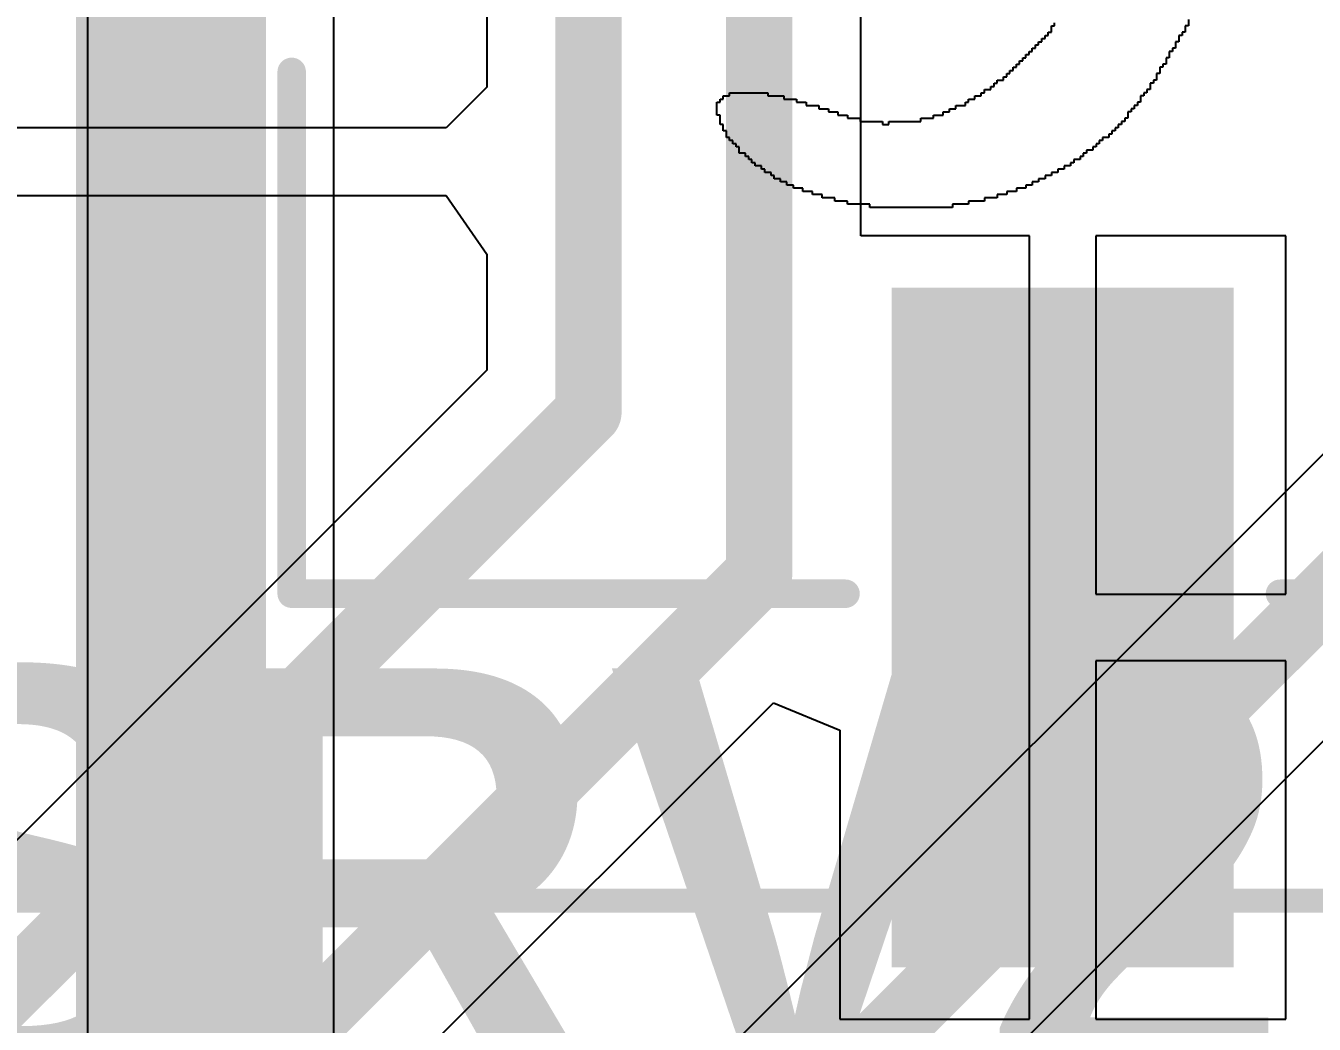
# Model space of a CAD drawing. Header units: inches. Extents: x 0 to 106, y 0 to 106.
# Drawn here: x 92.53 to 99.33, y 35.02 to 40.29 of the extents above; entities that cross this region are included whole.
import ezdxf

# ---------------------------------------------------------------- set-up
doc = ezdxf.new("R2010")
doc.units = ezdxf.units.IN
for name, color, linetype in [('Board Shape', 56, 'Continuous'), ('Bottom Layer', 5, 'Continuous'), ('Bottom Overlay', 54, 'Continuous'), ('Layer 2', 76, 'Continuous'), ('Mechanical 13', 56, 'Continuous'), ('Top Layer', 1, 'Continuous'), ('Top Overlay', 2, 'Continuous'), ('Top Paste', 8, 'Continuous'), ('Top Solder', 216, 'Continuous')]:
    doc.layers.add(name, color=color, linetype=linetype)
doc.styles.add('Century Gothic_Bold', font='', dxfattribs={"height": 0.2})
doc.styles.get('Century Gothic_Bold').set_extended_font_data('Century Gothic', bold=True)

# ---------------------------------------------------------------- blocks, each defined once
blk = doc.blocks.new('MOLEX_430450418_258')
at = {"layer": 'Top Layer'}
blk.add_hatch(color=1, dxfattribs=at).paths.add_polyline_path([(3.6701, 0.8251), (7.1001, 0.8251), (7.1001, -0.8249), (3.6701, -0.8249)])
at = {"layer": 'Top Paste'}
blk.add_hatch(color=8, dxfattribs=at).paths.add_polyline_path([(3.6701, 0.8251), (7.1001, 0.8251), (7.1001, -0.8249), (3.6701, -0.8249)])
at = {"layer": 'Top Solder'}
blk.add_hatch(color=216, dxfattribs=at).paths.add_polyline_path([(3.5939, 0.9013), (7.1763, 0.9013), (7.1763, -0.9011), (3.5939, -0.9011)])
at = {"layer": 'Mechanical 13'}
blk.add_lwpolyline([(6.8251, -5.5999, 0.127, 0.127, 0), (6.8251, 5.6001, 0.127, 0.127, 0)], format="xyseb", dxfattribs=at)
at = {"layer": 'Top Overlay'}
for points in [[(5.207, 1.1451, 0.15, 0.15, 0), (5.207, 3.683, 0.15, 0.15, 0)], [(5.207, -4.064, 0.15, 0.15, 0), (5.207, -1.1449, 0.15, 0.15, 0)], [(5.207, -4.064, 0.15, 0.15, 0), (2.4551, -4.064, 0.15, 0.15, 0)]]:
    blk.add_lwpolyline(points, format="xyseb", dxfattribs=at)
for points in [[(5.1695, 1.1451, 0.075, 0.075, 1), (5.2445, 1.1451, 0.075, 0.075, 1)], [(5.1695, -1.1449, 0.075, 0.075, 1), (5.2445, -1.1449, 0.075, 0.075, 1)], [(2.4176, -4.064, 0.075, 0.075, 1), (2.4926, -4.064, 0.075, 0.075, 1)], [(5.1695, -4.064, 0.075, 0.075, 1), (5.2445, -4.064, 0.075, 0.075, 1)], [(5.1695, -4.064, 0.075, 0.075, 1), (5.2445, -4.064, 0.075, 0.075, 1)]]:
    blk.add_lwpolyline(points, format="xyseb", close=True, dxfattribs=at)

msp = doc.modelspace()

# ---------------------------------------------------------------- linework, layer by layer
at = {"layer": 'Board Shape'}
msp.add_lwpolyline([(68.1255, 103.7959, 0.2, 0.2, -0.680616), (76.6144, 5.5515, 0.2, 0.2, 0)], format="xyseb", dxfattribs=at)
at = {"layer": 'Bottom Layer'}
for p, q in [((92.8608, 29.9261), (92.8608, 41.7405)), ((101.4647, 40.1217), (94.943, 33.6)), ((95.7, 32.843), (102.3785, 39.5215))]:
    msp.add_line(p, q, dxfattribs=at)
msp.add_lwpolyline([(94.85, 32.75, 0.35, 0.35, 0), (102, 39.9, 0.35, 0.35, 0)], format="xyseb", dxfattribs=at)
at = {"layer": 'Bottom Overlay'}
for p, q in [((97.9403, 40.2537), (97.9403, 40.2873)), ((97.9403, 40.2873), (97.9571, 40.2873)), ((97.9571, 40.2873), (97.9571, 40.3041)), ((98.6623, 40.2873), (98.6455, 40.2873)), ((98.6455, 40.2873), (98.6455, 40.2537)), ((98.6623, 40.3209), (98.6623, 40.2873)), ((97.8899, 40.2034), (97.8899, 40.2201)), ((97.8899, 40.2201), (97.9067, 40.2201)), ((97.9067, 40.2201), (97.9067, 40.2369)), ((97.9067, 40.2369), (97.9235, 40.2369)), ((97.9235, 40.2369), (97.9235, 40.2537)), ((97.9235, 40.2537), (97.9403, 40.2537)), ((98.6287, 40.2369), (98.6119, 40.2369)), ((98.6119, 40.2369), (98.6119, 40.2034)), ((98.6455, 40.2537), (98.6287, 40.2537)), ((98.6287, 40.2537), (98.6287, 40.2369)), ((97.806, 40.1194), (97.806, 40.1362)), ((97.806, 40.1362), (97.8228, 40.1362)), ((97.8228, 40.1362), (97.8228, 40.153)), ((97.8228, 40.153), (97.8396, 40.153)), ((97.8396, 40.153), (97.8396, 40.1698)), ((97.8396, 40.1698), (97.8563, 40.1698)), ((97.8563, 40.1698), (97.8563, 40.1866)), ((97.8563, 40.1866), (97.8731, 40.1866)), ((97.8731, 40.1866), (97.8731, 40.2034)), ((97.8731, 40.2034), (97.8899, 40.2034)), ((98.5784, 40.153), (98.5616, 40.153)), ((98.5616, 40.153), (98.5616, 40.1194)), ((98.5951, 40.1698), (98.5784, 40.1698)), ((98.5784, 40.1698), (98.5784, 40.153)), ((98.6119, 40.2034), (98.5951, 40.2034)), ((98.5951, 40.2034), (98.5951, 40.1698)), ((97.7388, 40.0522), (97.7388, 40.069)), ((97.7388, 40.069), (97.7556, 40.069)), ((97.7556, 40.069), (97.7556, 40.0858)), ((97.7556, 40.0858), (97.7724, 40.0858)), ((97.7724, 40.0858), (97.7724, 40.1026)), ((97.7724, 40.1026), (97.7892, 40.1026)), ((97.7892, 40.1026), (97.7892, 40.1194)), ((97.7892, 40.1194), (97.806, 40.1194)), ((98.528, 40.069), (98.5112, 40.069)), ((98.5112, 40.069), (98.5112, 40.0354)), ((98.5448, 40.0858), (98.528, 40.0858)), ((98.528, 40.0858), (98.528, 40.069)), ((98.5616, 40.1194), (98.5448, 40.1194)), ((98.5448, 40.1194), (98.5448, 40.0858)), ((97.6548, 39.9851), (97.6548, 40.0019)), ((97.6548, 40.0019), (97.6884, 40.0019)), ((97.6884, 40.0019), (97.6884, 40.0187)), ((97.6884, 40.0187), (97.7052, 40.0187)), ((97.7052, 40.0187), (97.7052, 40.0354)), ((97.7052, 40.0354), (97.722, 40.0354)), ((97.722, 40.0354), (97.722, 40.0522)), ((97.722, 40.0522), (97.7388, 40.0522)), ((98.4944, 40.0019), (98.4776, 40.0019)), ((98.4776, 40.0019), (98.4776, 39.9851)), ((98.5112, 40.0354), (98.4944, 40.0354)), ((98.4944, 40.0354), (98.4944, 40.0019)), ((96.2444, 39.9179), (96.2444, 39.9347)), ((96.2444, 39.9347), (96.4459, 39.9347)), ((96.4459, 39.9347), (96.4459, 39.9179)), ((97.5709, 39.9179), (97.5709, 39.9347)), ((97.5709, 39.9347), (97.5877, 39.9347)), ((97.5877, 39.9347), (97.5877, 39.9515)), ((97.5877, 39.9515), (97.6213, 39.9515)), ((97.6213, 39.9515), (97.6213, 39.9683)), ((97.6213, 39.9683), (97.6381, 39.9683)), ((97.6381, 39.9683), (97.6381, 39.9851)), ((97.6381, 39.9851), (97.6548, 39.9851)), ((98.444, 39.9347), (98.4272, 39.9347)), ((98.4272, 39.9347), (98.4272, 39.9179)), ((98.4608, 39.9515), (98.444, 39.9515)), ((98.444, 39.9515), (98.444, 39.9347)), ((98.4776, 39.9851), (98.4608, 39.9851)), ((98.4608, 39.9851), (98.4608, 39.9515)), ((96.1772, 39.8172), (96.1772, 39.8843)), ((96.1772, 39.8843), (96.194, 39.8843)), ((96.194, 39.8843), (96.194, 39.9011)), ((96.194, 39.9011), (96.2108, 39.9011)), ((96.2108, 39.9011), (96.2108, 39.9179)), ((96.2108, 39.9179), (96.2444, 39.9179)), ((96.4459, 39.9179), (96.5299, 39.9179)), ((96.5299, 39.9179), (96.5299, 39.9011)), ((96.5299, 39.9011), (96.597, 39.9011)), ((96.597, 39.9011), (96.597, 39.8843)), ((96.597, 39.8843), (96.6474, 39.8843)), ((96.6474, 39.8843), (96.6474, 39.8675)), ((96.6474, 39.8675), (96.7146, 39.8675)), ((96.7146, 39.8675), (96.7146, 39.8507)), ((97.4366, 39.8507), (97.4366, 39.8675)), ((97.4366, 39.8675), (97.4869, 39.8675)), ((97.4869, 39.8675), (97.4869, 39.8843)), ((97.4869, 39.8843), (97.5037, 39.8843)), ((97.5037, 39.8843), (97.5037, 39.9011)), ((97.5037, 39.9011), (97.5373, 39.9011)), ((97.5373, 39.9011), (97.5373, 39.9179)), ((97.5373, 39.9179), (97.5709, 39.9179)), ((98.3937, 39.8675), (98.3769, 39.8675)), ((98.3769, 39.8675), (98.3769, 39.8507)), ((98.4104, 39.8843), (98.3937, 39.8843)), ((98.3937, 39.8843), (98.3937, 39.8675)), ((98.4272, 39.9179), (98.4104, 39.9179)), ((98.4104, 39.9179), (98.4104, 39.8843)), ((96.194, 39.8172), (96.1772, 39.8172)), ((96.194, 39.7668), (96.194, 39.8172)), ((96.7146, 39.8507), (96.7649, 39.8507)), ((96.7649, 39.8507), (96.7649, 39.834)), ((96.7649, 39.834), (96.8153, 39.834)), ((96.8153, 39.834), (96.8153, 39.8172)), ((96.8153, 39.8172), (96.8657, 39.8172)), ((96.8657, 39.8172), (96.8657, 39.8004)), ((96.8657, 39.8004), (96.9328, 39.8004)), ((96.9328, 39.8004), (96.9328, 39.7836)), ((97.2519, 39.7836), (97.2519, 39.8004)), ((97.2519, 39.8004), (97.319, 39.8004)), ((97.319, 39.8004), (97.319, 39.8172)), ((97.319, 39.8172), (97.3694, 39.8172)), ((97.3694, 39.8172), (97.3694, 39.834)), ((97.3694, 39.834), (97.403, 39.834)), ((97.403, 39.834), (97.403, 39.8507)), ((97.403, 39.8507), (97.4366, 39.8507)), ((98.3433, 39.8004), (98.3265, 39.8004)), ((98.3265, 39.8004), (98.3265, 39.7836)), ((98.3601, 39.834), (98.3433, 39.834)), ((98.3433, 39.834), (98.3433, 39.8004)), ((98.3769, 39.8507), (98.3601, 39.8507)), ((98.3601, 39.8507), (98.3601, 39.834)), ((96.2108, 39.7668), (96.194, 39.7668)), ((96.2108, 39.7332), (96.2108, 39.7668)), ((96.2276, 39.7332), (96.2108, 39.7332)), ((96.2276, 39.6996), (96.2276, 39.7332)), ((96.9328, 39.7836), (97.0504, 39.7836)), ((97.0504, 39.7836), (97.0504, 39.7668)), ((97.0504, 39.7668), (97.084, 39.7668)), ((97.084, 39.7668), (97.084, 39.7836)), ((97.084, 39.7836), (97.2519, 39.7836)), ((98.2761, 39.7332), (98.2593, 39.7332)), ((98.2593, 39.7332), (98.2593, 39.7164)), ((98.2929, 39.75), (98.2761, 39.75)), ((98.2761, 39.75), (98.2761, 39.7332)), ((98.3097, 39.7668), (98.2929, 39.7668)), ((98.2929, 39.7668), (98.2929, 39.75)), ((98.3265, 39.7836), (98.3097, 39.7836)), ((98.3097, 39.7836), (98.3097, 39.7668)), ((96.2444, 39.6996), (96.2276, 39.6996)), ((96.2444, 39.6828), (96.2444, 39.6996)), ((96.2612, 39.6828), (96.2444, 39.6828)), ((96.2612, 39.666), (96.2612, 39.6828)), ((96.278, 39.666), (96.2612, 39.666)), ((96.278, 39.6493), (96.278, 39.666)), ((98.1922, 39.666), (98.1754, 39.666)), ((98.1754, 39.666), (98.1754, 39.6493)), ((98.209, 39.6828), (98.1922, 39.6828)), ((98.1922, 39.6828), (98.1922, 39.666)), ((98.2425, 39.6996), (98.209, 39.6996)), ((98.209, 39.6996), (98.209, 39.6828)), ((98.2593, 39.7164), (98.2425, 39.7164)), ((98.2425, 39.7164), (98.2425, 39.6996)), ((96.2948, 39.6493), (96.278, 39.6493)), ((96.2948, 39.6157), (96.2948, 39.6493)), ((96.3284, 39.6157), (96.2948, 39.6157)), ((96.3284, 39.5989), (96.3284, 39.6157)), ((96.3451, 39.5989), (96.3284, 39.5989)), ((96.3451, 39.5821), (96.3451, 39.5989)), ((98.1082, 39.5989), (98.0914, 39.5989)), ((98.0914, 39.5989), (98.0914, 39.5821)), ((98.125, 39.6157), (98.1082, 39.6157)), ((98.1082, 39.6157), (98.1082, 39.5989)), ((98.1586, 39.6325), (98.125, 39.6325)), ((98.125, 39.6325), (98.125, 39.6157)), ((98.1754, 39.6493), (98.1586, 39.6493)), ((98.1586, 39.6493), (98.1586, 39.6325)), ((96.3619, 39.5821), (96.3451, 39.5821)), ((96.3619, 39.5653), (96.3619, 39.5821)), ((96.3787, 39.5653), (96.3619, 39.5653)), ((96.3787, 39.5485), (96.3787, 39.5653)), ((96.4123, 39.5485), (96.3787, 39.5485)), ((96.4123, 39.5317), (96.4123, 39.5485)), ((96.4291, 39.5317), (96.4123, 39.5317)), ((96.4291, 39.5149), (96.4291, 39.5317)), ((98.0075, 39.5317), (97.9739, 39.5317)), ((97.9739, 39.5317), (97.9739, 39.5149)), ((98.041, 39.5485), (98.0075, 39.5485)), ((98.0075, 39.5485), (98.0075, 39.5317)), ((98.0578, 39.5653), (98.041, 39.5653)), ((98.041, 39.5653), (98.041, 39.5485)), ((98.0914, 39.5821), (98.0578, 39.5821)), ((98.0578, 39.5821), (98.0578, 39.5653)), ((96.4627, 39.5149), (96.4291, 39.5149)), ((96.4627, 39.4981), (96.4627, 39.5149)), ((96.4795, 39.4981), (96.4627, 39.4981)), ((96.4795, 39.4813), (96.4795, 39.4981)), ((96.5131, 39.4813), (96.4795, 39.4813)), ((96.5131, 39.4646), (96.5131, 39.4813)), ((96.5466, 39.4646), (96.5131, 39.4646)), ((96.5466, 39.4478), (96.5466, 39.4646)), ((97.8731, 39.4646), (97.8396, 39.4646)), ((97.8396, 39.4646), (97.8396, 39.4478)), ((97.9067, 39.4813), (97.8731, 39.4813)), ((97.8731, 39.4813), (97.8731, 39.4646)), ((97.9403, 39.4981), (97.9067, 39.4981)), ((97.9067, 39.4981), (97.9067, 39.4813)), ((97.9739, 39.5149), (97.9403, 39.5149)), ((97.9403, 39.5149), (97.9403, 39.4981)), ((96.5802, 39.4478), (96.5466, 39.4478)), ((96.5802, 39.431), (96.5802, 39.4478)), ((96.6306, 39.431), (96.5802, 39.431)), ((96.6306, 39.4142), (96.6306, 39.431)), ((96.681, 39.4142), (96.6306, 39.4142)), ((96.681, 39.3974), (96.681, 39.4142)), ((96.7313, 39.3974), (96.681, 39.3974)), ((96.7313, 39.3806), (96.7313, 39.3974)), ((97.7052, 39.3974), (97.6548, 39.3974)), ((97.6548, 39.3974), (97.6548, 39.3806)), ((97.7556, 39.4142), (97.7052, 39.4142)), ((97.7052, 39.4142), (97.7052, 39.3974)), ((97.806, 39.431), (97.7556, 39.431)), ((97.7556, 39.431), (97.7556, 39.4142)), ((97.8396, 39.4478), (97.806, 39.4478)), ((97.806, 39.4478), (97.806, 39.431)), ((96.7985, 39.3806), (96.7313, 39.3806)), ((96.7985, 39.3638), (96.7985, 39.3806)), ((96.8657, 39.3638), (96.7985, 39.3638)), ((96.8657, 39.347), (96.8657, 39.3638)), ((96.9832, 39.347), (96.8657, 39.347)), ((96.9832, 39.3302), (96.9832, 39.347)), ((97.4198, 39.3302), (96.9832, 39.3302)), ((97.5037, 39.347), (97.4198, 39.347)), ((97.4198, 39.347), (97.4198, 39.3302)), ((97.5877, 39.3638), (97.5037, 39.3638)), ((97.5037, 39.3638), (97.5037, 39.347)), ((97.6548, 39.3806), (97.5877, 39.3806)), ((97.5877, 39.3806), (97.5877, 39.3638))]:
    msp.add_line(p, q, dxfattribs=at)
at = {"layer": 'Layer 2'}
msp.add_line((94.1573, 33.7357), (94.1573, 52.8495), dxfattribs=at)
msp.add_lwpolyline([(93.3, 23.6, 1, 1, 0), (93.3, 54, 1, 1, 0)], format="xyseb", dxfattribs=at)
at = {"layer": 'Top Layer'}
for p, q in [((96.9353, 39.1799), (96.9353, 45.8199)), ((94.9647, 42.0353), (94.9647, 39.9647)), ((94.9647, 39.9647), (94.75, 39.75)), ((94.75, 39.75), (90.5, 39.75)), ((90.6478, 39.3931), (94.75, 39.3931)), ((94.75, 39.3931), (94.9647, 39.0836)), ((97.8251, 39.1799), (96.9353, 39.1799)), ((97.8251, 37.1149), (97.8251, 39.1799)), ((99.1751, 39.1799), (98.1751, 39.1799)), ((98.1751, 39.1799), (98.1751, 37.2899)), ((99.1751, 37.2899), (99.1751, 39.1799)), ((94.9647, 39.0836), (94.9647, 38.4717)), ((94.9647, 38.4717), (90.6215, 34.1285)), ((98.1751, 37.2899), (99.1751, 37.2899)), ((97.8251, 35.0499), (97.8251, 37.1149)), ((99.1751, 36.9399), (98.1751, 36.9399)), ((98.1751, 36.9399), (98.1751, 35.0499)), ((99.1751, 35.0499), (99.1751, 36.9399)), ((92.5353, 32.7783), (96.4751, 36.7181)), ((96.4751, 36.7181), (96.8251, 36.5731)), ((96.8251, 36.5731), (96.8251, 35.0499)), ((96.8251, 35.0499), (97.8251, 35.0499)), ((98.1751, 35.0499), (99.1751, 35.0499))]:
    msp.add_line(p, q, dxfattribs=at)
for points in [[(96.4, 37.4, 0.35, 0.35, 0), (96.4, 57.6, 0.35, 0.35, 0)], [(95.5, 38.25, 0.35, 0.35, 0), (95.5, 43.5899, 0.35, 0.35, 0)], [(91, 33.75, 0.35, 0.35, 0), (95.5, 38.25, 0.35, 0.35, 0)], [(92, 33, 0.35, 0.35, 0), (96.4, 37.4, 0.35, 0.35, 0)]]:
    msp.add_lwpolyline(points, format="xyseb", dxfattribs=at)
for points in [[(95.4125, 38.25, 0.175, 0.175, 1), (95.5875, 38.25, 0.175, 0.175, 1)], [(95.4125, 38.25, 0.175, 0.175, 1), (95.5875, 38.25, 0.175, 0.175, 1)], [(96.3125, 37.4, 0.175, 0.175, 1), (96.4875, 37.4, 0.175, 0.175, 1)], [(96.3125, 37.4, 0.175, 0.175, 1), (96.4875, 37.4, 0.175, 0.175, 1)]]:
    msp.add_lwpolyline(points, format="xyseb", close=True, dxfattribs=at)

# ---------------------------------------------------------------- block references
at = {"rotation": 270}
msp.add_blockref('MOLEX_430450418_258', (98, 42.5), dxfattribs=at)

# ---------------------------------------------------------------- texts
at = {"layer": 'Top Overlay', "style": 'Century Gothic_Bold'}
msp.add_text('SRV2', height=2.2, rotation=360, dxfattribs=at).set_placement((91.5166, 34.6989))

doc.saveas('drawing.dxf')
